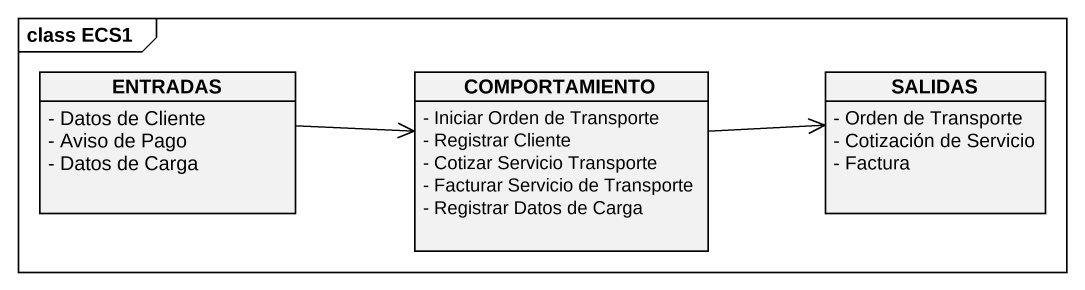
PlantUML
@startuml
mainframe class ECS1
hide circle
hide empty members
skinparam classAttributeIconSize 0
class ENTRADAS {
  - Datos de Cliente
  - Aviso de Pago
  - Datos de Carga
}
class COMPORTAMIENTO {
  - Iniciar Orden de Transporte
  - Registrar Cliente
  - Cotizar Servicio Transporte
  - Facturar Servicio de Transporte
  - Registrar Datos de Carga
}
class SALIDAS {
  - Orden de Transporte
  - Cotización de Servicio
  - Factura
}
ENTRADAS -right-> COMPORTAMIENTO
COMPORTAMIENTO -right-> SALIDAS
@enduml
